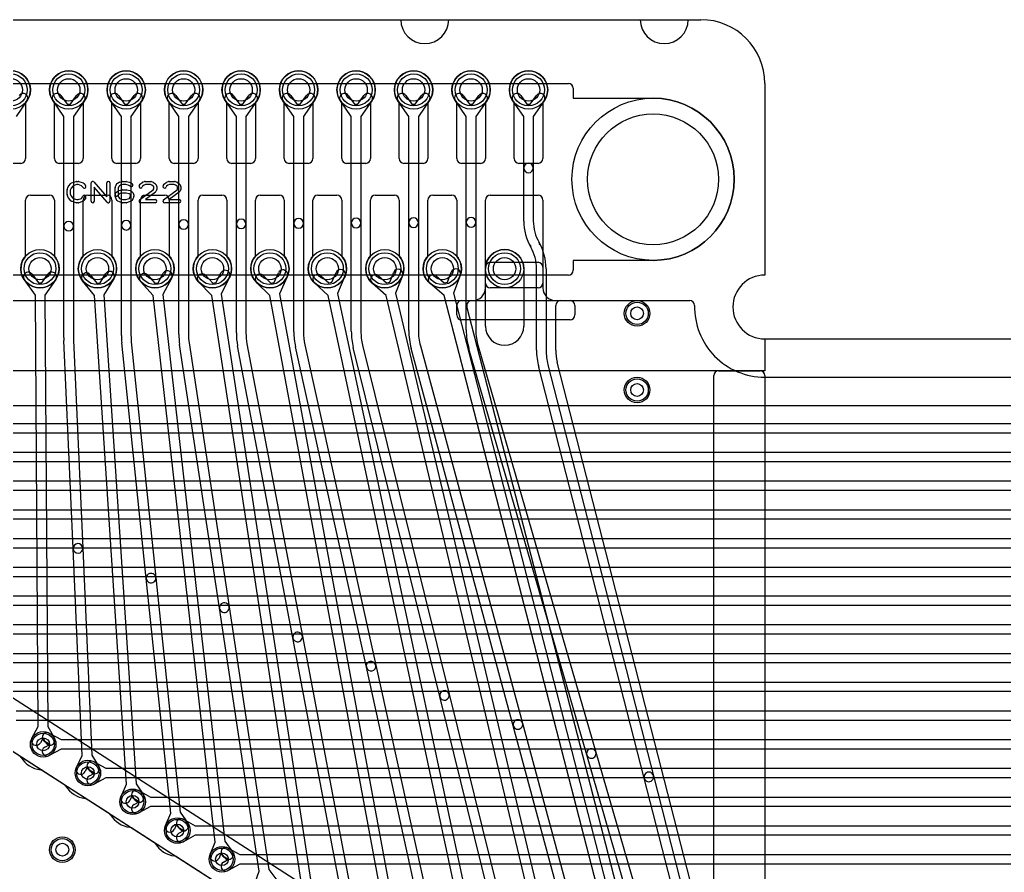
# Model space of a CAD drawing. Extents: x 0 to 47.5, y -0.5 to 20.
# Drawn here: x 8.33 to 23.75, y 6.65 to 20 of the extents above; entities that cross this region are included whole.
import ezdxf

# ---------------------------------------------------------------- set-up
doc = ezdxf.new("R2010")
doc.units = 0
for name, color, linetype in [('Hole', 1, 'CONTINUOUS'), ('L1', 3, 'CONTINUOUS'), ('L2', 3, 'CONTINUOUS'), ('L3', 3, 'CONTINUOUS'), ('L4', 3, 'CONTINUOUS'), ('Outline', 7, 'CONTINUOUS'), ('PartsArea-A', 111, 'CONTINUOUS'), ('PartsArea-B', 111, 'CONTINUOUS'), ('PartsSilk-A', 221, 'CONTINUOUS'), ('Resist-A', 2, 'CONTINUOUS'), ('Resist-B', 2, 'CONTINUOUS'), ('Silk-A', 140, 'CONTINUOUS')]:
    doc.layers.add(name, color=color, linetype=linetype)

msp = doc.modelspace()

# ---------------------------------------------------------------- linework, layer by layer
at = {"layer": 'Hole'}
for centre, radius in [((8.2, 18.9), 0.175), ((9.1, 18.9), 0.175), ((10, 18.9), 0.175), ((10.9, 18.9), 0.175), ((11.8, 18.9), 0.175), ((12.7, 18.9), 0.175), ((13.6, 18.9), 0.175), ((14.5, 18.9), 0.175), ((15.4, 18.9), 0.175), ((16.3, 18.9), 0.175), ((18.25, 17.5), 1.025), ((8.65, 16.1), 0.175), ((9.55, 16.1), 0.175), ((10.45, 16.1), 0.175), ((11.35, 16.1), 0.175), ((12.25, 16.1), 0.175), ((13.15, 16.1), 0.175), ((14.05, 16.1), 0.175), ((14.95, 16.1), 0.175), ((15.925, 16.1), 0.175), ((18, 15.4), 0.1), ((18, 14.2), 0.1), ((8.7, 8.65), 0.1), ((9.4, 8.2), 0.1), ((10.1, 7.75), 0.1), ((10.8, 7.3), 0.1), ((9, 7), 0.1), ((11.5, 6.85), 0.1)]:
    msp.add_circle(centre, radius, dxfattribs=at)
at = {"layer": 'L1'}
for p, q in [((8.425, 18.70157), (8.425, 17.825)), ((8.875, 17.825), (8.875, 18.70157)), ((9.325, 18.70157), (9.325, 17.825)), ((9.775, 17.825), (9.775, 18.70157)), ((10.225, 18.70157), (10.225, 17.825)), ((10.675, 17.825), (10.675, 18.70157)), ((11.125, 18.70157), (11.125, 17.825)), ((11.575, 17.825), (11.575, 18.70157)), ((12.025, 18.70157), (12.025, 17.825)), ((12.475, 17.825), (12.475, 18.70157)), ((12.925, 18.70157), (12.925, 17.825)), ((13.375, 17.825), (13.375, 18.70157)), ((13.825, 18.70157), (13.825, 17.825)), ((14.275, 17.825), (14.275, 18.70157)), ((14.725, 18.70157), (14.725, 17.825)), ((15.175, 17.825), (15.175, 18.70157)), ((15.625, 18.70157), (15.625, 17.825)), ((16.075, 17.825), (16.075, 18.70157)), ((16.525, 18.70157), (16.525, 17.825)), ((8.35, 17.75), (8.05, 17.75)), ((9.25, 17.75), (8.95, 17.75)), ((10.15, 17.75), (9.85, 17.75)), ((11.05, 17.75), (10.75, 17.75)), ((11.95, 17.75), (11.65, 17.75)), ((12.85, 17.75), (12.55, 17.75)), ((13.75, 17.75), (13.45, 17.75)), ((14.65, 17.75), (14.35, 17.75)), ((15.55, 17.75), (15.25, 17.75)), ((16.45, 17.75), (16.15, 17.75)), ((8.425, 16.29843), (8.425, 17.175)), ((8.5, 17.25), (8.8, 17.25)), ((8.875, 17.175), (8.875, 16.29843)), ((9.325, 16.29843), (9.325, 17.175)), ((9.4, 17.25), (9.7, 17.25)), ((9.775, 17.175), (9.775, 16.29843)), ((10.225, 16.29843), (10.225, 17.175)), ((10.3, 17.25), (10.6, 17.25)), ((10.675, 17.175), (10.675, 16.29843)), ((11.125, 16.29843), (11.125, 17.175)), ((11.2, 17.25), (11.5, 17.25)), ((11.575, 17.175), (11.575, 16.29843)), ((12.025, 16.29843), (12.025, 17.175)), ((12.1, 17.25), (12.4, 17.25)), ((12.475, 17.175), (12.475, 16.29843)), ((12.925, 16.29843), (12.925, 17.175)), ((13, 17.25), (13.3, 17.25)), ((13.375, 17.175), (13.375, 16.29843)), ((13.825, 16.29843), (13.825, 17.175)), ((13.9, 17.25), (14.2, 17.25)), ((14.275, 17.175), (14.275, 16.29843)), ((14.725, 16.29843), (14.725, 17.175)), ((14.8, 17.25), (15.1, 17.25)), ((15.175, 17.175), (15.175, 16.29843)), ((15.625, 15.875), (15.625, 17.175)), ((15.7, 17.25), (16.45, 17.25)), ((16.525, 17.175), (16.525, 15.875)), ((15.69997, 16.2), (16.45003, 16.2)), ((15.625, 15.8), (15.625, 16.12503)), ((16.525, 16.12503), (16.525, 15.8)), ((16.45, 15.8), (15.7, 15.8)), ((1.17473, 15.6), (18.82527, 15.6)), ((15.25001, 15.6), (15.425, 15.6)), ((16.725, 15.6), (16.95003, 15.6)), ((15.17504, 15.37497), (15.17504, 15.52503)), ((17.025, 15.52503), (17.025, 15.37497)), ((16.95003, 15.3), (15.25001, 15.3)), ((20, 14.4), (27, 14.4)), ((26.39993, 13.95009), (1.00001, 13.95003)), ((1.2792, 13.675), (26.1208, 13.675)), ((26.1208, 13.525), (1.2792, 13.525)), ((0.81071, 13.30555), (19.73173, 1.14204)), ((1.9792, 13.225), (26.8208, 13.225)), ((26.8208, 13.075), (1.9792, 13.075)), ((2.6792, 12.775), (27.5208, 12.775)), ((27.5208, 12.625), (2.6792, 12.625)), ((3.3792, 12.325), (28.2208, 12.325)), ((28.2208, 12.175), (3.3792, 12.175)), ((4.0792, 11.875), (28.9208, 11.875)), ((28.9208, 11.725), (4.0792, 11.725)), ((4.7792, 11.425), (29.6208, 11.425)), ((29.6208, 11.275), (4.7792, 11.275)), ((5.4792, 10.975), (30.3208, 10.975)), ((30.3208, 10.825), (5.4792, 10.825)), ((6.1792, 10.525), (31.0208, 10.525)), ((31.0208, 10.375), (6.1792, 10.375)), ((6.8792, 10.075), (31.7208, 10.075)), ((31.7208, 9.925), (6.8792, 9.925)), ((7.5792, 9.625), (32.4208, 9.625)), ((32.4208, 9.475), (7.5792, 9.475)), ((8.2792, 9.175), (33.1208, 9.175)), ((33.1208, 9.025), (8.2792, 9.025)), ((8.79617, 8.82536), (8.9792, 8.725)), ((8.804, 8.65), (8.72405, 8.69384)), ((8.72405, 8.60616), (8.804, 8.65)), ((8.9792, 8.725), (33.8208, 8.725)), ((8.9792, 8.575), (8.79617, 8.47464)), ((33.8208, 8.575), (8.9792, 8.575)), ((9.49617, 8.37536), (9.6792, 8.275)), ((9.504, 8.2), (9.42405, 8.24384)), ((9.42405, 8.15616), (9.504, 8.2)), ((9.6792, 8.275), (34.5208, 8.275)), ((9.6792, 8.125), (9.49617, 8.02464)), ((34.5208, 8.125), (9.6792, 8.125)), ((10.19617, 7.92536), (10.3792, 7.825)), ((10.204, 7.75), (10.12405, 7.79384)), ((10.12405, 7.70616), (10.204, 7.75)), ((10.3792, 7.825), (35.2208, 7.825)), ((10.3792, 7.675), (10.19617, 7.57464)), ((35.2208, 7.675), (10.3792, 7.675)), ((10.89617, 7.47536), (11.0792, 7.375)), ((10.904, 7.3), (10.82405, 7.34384)), ((10.82405, 7.25616), (10.904, 7.3)), ((11.0792, 7.375), (35.9208, 7.375)), ((11.0792, 7.225), (10.89617, 7.12464)), ((35.9208, 7.225), (11.0792, 7.225)), ((11.59617, 7.02536), (11.7792, 6.925)), ((11.604, 6.85), (11.52405, 6.89384)), ((11.52405, 6.80616), (11.604, 6.85)), ((11.7792, 6.925), (36.6208, 6.925)), ((11.7792, 6.775), (11.59617, 6.67464)), ((36.6208, 6.775), (11.7792, 6.775))]:
    msp.add_line(p, q, dxfattribs=at)
for centre, radius in [((8.2, 18.9), 0.3), ((9.1, 18.9), 0.3), ((10, 18.9), 0.3), ((10.9, 18.9), 0.3), ((11.8, 18.9), 0.3), ((12.7, 18.9), 0.3), ((13.6, 18.9), 0.3), ((14.5, 18.9), 0.3), ((15.4, 18.9), 0.3), ((16.3, 18.9), 0.3), ((8.65, 16.1), 0.3), ((9.55, 16.1), 0.3), ((10.45, 16.1), 0.3), ((11.35, 16.1), 0.3), ((12.25, 16.1), 0.3), ((13.15, 16.1), 0.3), ((14.05, 16.1), 0.3), ((14.95, 16.1), 0.3), ((15.925, 16.1), 0.3), ((18, 15.4), 0.2), ((18, 14.2), 0.2), ((8.7, 8.65), 0.2), ((9.4, 8.2), 0.2), ((10.1, 7.75), 0.2), ((10.8, 7.3), 0.2), ((9, 7), 0.2), ((11.5, 6.85), 0.2)]:
    msp.add_circle(centre, radius, dxfattribs=at)
for centre, radius, start, end in [((8.2, 18.9), 0.3, -41.409429, -138.590571), ((9.1, 18.9), 0.3, -41.409429, -138.590571), ((10, 18.9), 0.3, -41.409429, -138.590571), ((10.9, 18.9), 0.3, -41.409429, -138.590571), ((11.8, 18.9), 0.3, -41.409429, -138.590571), ((12.7, 18.9), 0.3, -41.409429, -138.590571), ((13.6, 18.9), 0.3, -41.409429, -138.590571), ((14.5, 18.9), 0.3, -41.409429, -138.590571), ((15.4, 18.9), 0.3, -41.409429, -138.590571), ((16.3, 18.9), 0.3, -41.409429, -138.590571), ((8.35, 17.825), 0.075, -90, 0), ((8.95, 17.825), 0.075, 180, -90), ((9.25, 17.825), 0.075, -90, 0), ((9.85, 17.825), 0.075, 180, -90), ((10.15, 17.825), 0.075, -90, 0), ((10.75, 17.825), 0.075, 180, -90), ((11.05, 17.825), 0.075, -90, 0), ((11.65, 17.825), 0.075, 180, -90), ((11.95, 17.825), 0.075, -90, 0), ((12.55, 17.825), 0.075, 180, -90), ((12.85, 17.825), 0.075, -90, 0), ((13.45, 17.825), 0.075, 180, -90), ((13.75, 17.825), 0.075, -90, 0), ((14.35, 17.825), 0.075, 180, -90), ((14.65, 17.825), 0.075, -90, 0), ((15.25, 17.825), 0.075, 180, -90), ((15.55, 17.825), 0.075, -90, 0), ((16.15, 17.825), 0.075, 180, -90), ((16.45, 17.825), 0.075, -90, 0), ((8.5, 17.175), 0.075, 90, 180), ((8.8, 17.175), 0.075, 0, 90), ((9.4, 17.175), 0.075, 90, 180), ((9.7, 17.175), 0.075, 0, 90), ((10.3, 17.175), 0.075, 90, 180), ((10.6, 17.175), 0.075, 0, 90), ((11.2, 17.175), 0.075, 90, 180), ((11.5, 17.175), 0.075, 0, 90), ((12.1, 17.175), 0.075, 90, 180), ((12.4, 17.175), 0.075, 0, 90), ((13, 17.175), 0.075, 90, 180), ((13.3, 17.175), 0.075, 0, 90), ((13.9, 17.175), 0.075, 90, 180), ((14.2, 17.175), 0.075, 0, 90), ((14.8, 17.175), 0.075, 90, 180), ((15.1, 17.175), 0.075, 0, 90), ((15.7, 17.175), 0.075, 90, 180), ((16.45, 17.175), 0.075, 0, 90), ((8.65, 16.1), 0.3, 138.590571, 41.409429), ((9.55, 16.1), 0.3, 138.590571, 41.409429), ((10.45, 16.1), 0.3, 138.590571, 41.409429), ((11.35, 16.1), 0.3, 138.590571, 41.409429), ((12.25, 16.1), 0.3, 138.590571, 41.409429), ((13.15, 16.1), 0.3, 138.590571, 41.409429), ((14.05, 16.1), 0.3, 138.590571, 41.409429), ((14.95, 16.1), 0.3, 138.590571, 41.409429), ((15.69997, 16.12503), 0.07497, 90, 180), ((16.45003, 16.12503), 0.07497, 0, 90), ((15.425, 15.8), 0.2, -90, 0), ((15.7, 15.875), 0.075, 180, -90), ((16.45, 15.875), 0.075, -90, 0), ((16.725, 15.8), 0.2, 180, -90), ((15.25001, 15.52503), 0.07497, 90, 180), ((16.95003, 15.52503), 0.07497, 0, 90), ((18.82527, 15.525), 0.075, 0, 90), ((20, 15.5), 1.1, 178.74147, -90), ((18.8253, 15.525), 0.07497, -0.641943, 0), ((15.25001, 15.37497), 0.07497, 180, -90), ((16.95003, 15.37497), 0.07497, -90, 0), ((8.76011, 8.7596), 0.075, 61.261501, -118.737236), ((8.76011, 8.5404), 0.075, 118.738499, -61.262764), ((9.46011, 8.3096), 0.075, 61.261501, -118.737236), ((9.46011, 8.0904), 0.075, 118.738499, -61.262764), ((10.16011, 7.8596), 0.075, 61.261501, -118.737236), ((10.16011, 7.6404), 0.075, 118.738499, -61.262764), ((10.86011, 7.4096), 0.075, 61.261501, -118.737236), ((10.86011, 7.1904), 0.075, 118.738499, -61.262764), ((11.56011, 6.9596), 0.075, 61.261501, -118.737236), ((11.56011, 6.7404), 0.075, 118.738499, -61.262764)]:
    msp.add_arc(centre, radius, start, end, dxfattribs=at)
at = {"layer": 'L2'}
for p, q in [((12.31599, 15.88468), (12.38625, 16.03726)), ((13.22174, 15.88652), (13.28788, 16.04092)), ((14.12658, 15.88821), (14.18919, 16.04409)), ((15.03072, 15.88976), (15.09026, 16.04683)), ((15.625, 15.2), (15.625, 16.1)), ((16.225, 16.1), (16.225, 15.2)), ((8.57778, 15.6857), (8.40613, 15.92527)), ((8.52807, 16.01263), (8.6259, 15.87608)), ((8.6771, 15.87643), (8.77309, 16.01428)), ((8.89619, 15.92856), (8.72778, 15.6867)), ((9.50236, 15.68216), (9.31687, 15.91119)), ((9.43343, 16.00559), (9.53915, 15.87506)), ((9.59026, 15.87842), (9.67794, 16.0217)), ((9.80588, 15.9434), (9.65204, 15.69202)), ((10.42215, 15.68038), (10.22605, 15.90038)), ((10.33803, 16.00018), (10.4498, 15.87479)), ((10.4498, 15.87479), (10.50068, 15.88057)), ((10.50068, 15.88057), (10.58149, 16.02782)), ((10.71299, 15.95566), (10.57119, 15.69729)), ((11.33833, 15.67961), (11.1339, 15.89191)), ((11.24196, 15.99595), (11.35847, 15.87495)), ((11.35847, 15.87495), (11.40908, 15.88268)), ((11.40908, 15.88268), (11.48417, 16.03294)), ((11.61835, 15.96588), (11.48661, 15.70226)), ((12.25174, 15.67945), (12.04065, 15.88512)), ((12.14533, 15.99256), (12.26565, 15.87533)), ((12.26565, 15.87533), (12.31599, 15.88468)), ((12.52249, 15.97452), (12.39922, 15.70681)), ((13.04825, 15.98979), (13.17166, 15.87584)), ((13.17166, 15.87584), (13.22174, 15.88652)), ((13.42576, 15.98186), (13.30971, 15.71096)), ((13.95078, 15.98751), (14.07677, 15.87638)), ((14.07677, 15.87638), (14.12658, 15.88821)), ((14.32839, 15.98819), (14.21853, 15.71469)), ((14.85301, 15.98558), (14.98115, 15.87695)), ((14.98115, 15.87695), (15.03072, 15.88976)), ((15.23052, 15.99367), (15.12606, 15.71809)), ((8.6259, 15.87608), (8.6771, 15.87643)), ((9.53915, 15.87506), (9.59026, 15.87842)), ((13.16301, 15.67966), (12.94649, 15.87959)), ((14.0726, 15.68005), (13.85156, 15.87501)), ((14.98083, 15.68058), (14.75601, 15.87116)), ((8.62313, 8.92868), (8.57778, 15.6857)), ((8.72778, 15.6867), (8.77313, 8.9297)), ((10.00681, 8.02367), (9.50236, 15.68216)), ((9.65204, 15.69202), (10.15649, 8.03352)), ((11.39399, 7.11895), (10.42215, 15.68038)), ((10.57119, 15.69729), (11.54303, 7.13589)), ((12.78371, 6.21468), (11.33833, 15.67961)), ((11.48661, 15.70226), (12.93199, 6.23733)), ((14.17533, 5.31084), (12.25174, 15.67945)), ((12.39922, 15.70681), (14.32281, 5.33821)), ((15.56838, 4.40741), (13.16301, 15.67966)), ((13.30971, 15.71096), (15.71508, 4.43871)), ((16.96255, 3.50433), (14.0726, 15.68005)), ((14.21853, 15.71469), (17.10849, 3.53898)), ((18.35758, 2.60159), (14.98083, 15.68058)), ((15.12606, 15.71809), (18.50282, 2.63909)), ((15.40833, 15.6), (18.82527, 15.6)), ((18.63369, 2.73241), (15.33571, 15.50625)), ((20, 14.4), (27, 14.4)), ((8.524, 8.74499), (8.62313, 8.92868)), ((8.77313, 8.9297), (8.87472, 8.74734)), ((7.98916, 8.69083), (9.03227, 8.02026)), ((8.6993, 8.754), (8.656, 8.67375)), ((8.74368, 8.67434), (8.6993, 8.754)), ((9.91869, 7.83442), (10.00681, 8.02367)), ((10.15649, 8.03352), (10.26867, 7.85747)), ((9.38916, 7.79083), (10.43227, 7.12026)), ((10.09317, 7.85378), (10.05467, 7.7711)), ((10.14217, 7.77687), (10.09317, 7.85378)), ((11.31491, 6.92577), (11.39399, 7.11895)), ((11.54303, 7.13589), (11.6634, 6.96532)), ((11.48827, 6.95333), (11.45373, 6.86895)), ((11.54084, 6.87884), (11.48827, 6.95333)), ((10.78916, 6.89083), (11.83227, 6.22026))]:
    msp.add_line(p, q, dxfattribs=at)
for centre, radius in [((8.65, 16.1), 0.3), ((9.55, 16.1), 0.3), ((10.45, 16.1), 0.3), ((11.35, 16.1), 0.3), ((12.25, 16.1), 0.3), ((13.15, 16.1), 0.3), ((14.05, 16.1), 0.3), ((14.95, 16.1), 0.3), ((15.925, 16.1), 0.3), ((18, 15.4), 0.2), ((18, 14.2), 0.2), ((8.7, 8.65), 0.2), ((10.1, 7.75), 0.2), ((9, 7), 0.2), ((11.5, 6.85), 0.2)]:
    msp.add_circle(centre, radius, dxfattribs=at)
for centre, radius, start, end in [((15.925, 16.1), 0.3, 0, 180), ((8.4671, 15.96895), 0.075, 35.61849, -144.378891), ((8.83464, 15.97142), 0.075, -34.851209, 145.149445), ((9.74191, 15.98255), 0.075, -31.466867, 148.533429), ((10.64724, 15.99174), 0.075, -28.755569, 151.241533), ((11.55126, 15.99941), 0.075, -26.554802, 153.447015), ((12.45437, 16.00589), 0.075, -24.726584, 155.275738), ((13.35682, 16.01139), 0.075, -23.187556, 156.809912), ((14.25879, 16.01614), 0.075, -21.87943, 158.116091), ((15.16039, 16.02025), 0.075, -20.75723, 159.241432), ((9.37515, 15.95839), 0.075, 39.003436, -140.996357), ((10.28204, 15.95028), 0.075, 41.708402, -138.287141), ((11.18793, 15.94393), 0.075, 43.914185, -136.08246), ((12.09299, 15.93884), 0.075, 45.745462, -134.254653), ((12.99737, 15.93469), 0.075, 47.280246, -132.718846), ((13.90117, 15.93126), 0.075, 48.589139, -131.41351), ((14.80451, 15.92837), 0.075, 49.710259, -130.288748), ((15.40833, 15.525), 0.075, 90, -165.522786), ((18.82527, 15.525), 0.075, 0, 90), ((20, 15.5), 1.1, 178.741991, -90), ((18.8253, 15.525), 0.07497, -0.649584, 0), ((15.925, 15.2), 0.3, 180, 0), ((8.59, 8.70937), 0.075, 151.644398, -28.353698), ((8.8092, 8.71084), 0.075, -150.878616, 29.121983), ((8.99173, 7.95719), 0.07498, 30.734423, 57.267988), ((9.40001, 8.2), 0.40005, -149.25829, -96.282779), ((9.34862, 7.72777), 0.07497, 57.263855, 84.173813), ((9.98668, 7.80276), 0.075, 155.030643, -24.9677), ((10.20542, 7.81717), 0.075, -147.496581, 32.505696), ((10.39173, 7.05719), 0.07498, 30.734423, 57.267988), ((10.80001, 7.3), 0.40005, -149.25829, -96.282779), ((11.60212, 6.92208), 0.075, -144.792687, 35.211312), ((10.74862, 6.82777), 0.07497, 57.263855, 84.173813), ((11.38432, 6.89736), 0.075, 157.74037, -22.261607)]:
    msp.add_arc(centre, radius, start, end, dxfattribs=at)
at = {"layer": 'L3'}
for p, q in [((8.97749, 18.81345), (9.0744, 18.67625)), ((9.1256, 18.67625), (9.22251, 18.81345)), ((9.87749, 18.81345), (9.9744, 18.67625)), ((10.0256, 18.67625), (10.12251, 18.81345)), ((10.77749, 18.81345), (10.8744, 18.67625)), ((10.9256, 18.67625), (11.02251, 18.81345)), ((11.67749, 18.81345), (11.7744, 18.67625)), ((11.8256, 18.67625), (11.92251, 18.81345)), ((12.57749, 18.81345), (12.6744, 18.67625)), ((12.7256, 18.67625), (12.82251, 18.81345)), ((13.47749, 18.81345), (13.5744, 18.67625)), ((13.6256, 18.67625), (13.72251, 18.81345)), ((14.37749, 18.81345), (14.4744, 18.67625)), ((14.5256, 18.67625), (14.62251, 18.81345)), ((15.27749, 18.81345), (15.3744, 18.67625)), ((15.4256, 18.67625), (15.52251, 18.81345)), ((16.17749, 18.81345), (16.2744, 18.67625)), ((16.3256, 18.67625), (16.42251, 18.81345)), ((8.44503, 18.72691), (8.275, 18.48619)), ((9.025, 18.48619), (8.85497, 18.72691)), ((9.0744, 18.67625), (9.1256, 18.67625)), ((9.34503, 18.72691), (9.175, 18.48619)), ((9.925, 18.48619), (9.75497, 18.72691)), ((9.9744, 18.67625), (10.0256, 18.67625)), ((10.24503, 18.72691), (10.075, 18.48619)), ((10.825, 18.48619), (10.65497, 18.72691)), ((10.8744, 18.67625), (10.9256, 18.67625)), ((11.14503, 18.72691), (10.975, 18.48619)), ((11.725, 18.48619), (11.55497, 18.72691)), ((11.7744, 18.67625), (11.8256, 18.67625)), ((12.04503, 18.72691), (11.875, 18.48619)), ((12.625, 18.48619), (12.45497, 18.72691)), ((12.6744, 18.67625), (12.7256, 18.67625)), ((12.94503, 18.72691), (12.775, 18.48619)), ((13.525, 18.48619), (13.35497, 18.72691)), ((13.5744, 18.67625), (13.6256, 18.67625)), ((13.84503, 18.72691), (13.675, 18.48619)), ((14.425, 18.48619), (14.25497, 18.72691)), ((14.4744, 18.67625), (14.5256, 18.67625)), ((14.74503, 18.72691), (14.575, 18.48619)), ((15.325, 18.48619), (15.15497, 18.72691)), ((15.3744, 18.67625), (15.4256, 18.67625)), ((15.64503, 18.72691), (15.475, 18.48619)), ((16.225, 18.48619), (16.05497, 18.72691)), ((16.2744, 18.67625), (16.3256, 18.67625)), ((16.54503, 18.72691), (16.375, 18.48619)), ((9.025, 16.76603), (9.025, 18.48619)), ((9.175, 18.48619), (9.175, 16.76603)), ((9.925, 16.78091), (9.925, 18.48619)), ((10.075, 18.48619), (10.075, 16.78091)), ((10.825, 16.79258), (10.825, 18.48619)), ((10.975, 18.48619), (10.975, 16.79258)), ((11.725, 16.80195), (11.725, 18.48619)), ((11.875, 18.48619), (11.875, 16.80195)), ((12.625, 16.80963), (12.625, 18.48619)), ((12.775, 18.48619), (12.775, 16.80963)), ((13.525, 16.81603), (13.525, 18.48619)), ((13.675, 18.48619), (13.675, 16.81603)), ((14.425, 16.82143), (14.425, 18.48619)), ((14.575, 18.48619), (14.575, 16.82143)), ((15.325, 16.82606), (15.325, 18.48619)), ((15.475, 18.48619), (15.475, 16.82606)), ((16.225, 17.6782), (16.225, 18.48619)), ((16.375, 18.48619), (16.375, 17.6782)), ((16.225, 16.84639), (16.225, 17.6782)), ((16.375, 17.6782), (16.375, 16.84639)), ((12.625, 15.10926), (12.625, 16.80963)), ((12.775, 16.80963), (12.775, 15.10926)), ((13.525, 15.12205), (13.525, 16.81603)), ((13.675, 16.81603), (13.675, 15.12205)), ((14.425, 15.13286), (14.425, 16.82143)), ((14.575, 16.82143), (14.575, 15.13286)), ((15.325, 15.14211), (15.325, 16.82606)), ((15.475, 16.82606), (15.475, 15.14211)), ((9.025, 15.02205), (9.025, 16.76603)), ((9.175, 16.76603), (9.175, 15.02205)), ((9.925, 15.05181), (9.925, 16.78091)), ((10.075, 16.78091), (10.075, 15.05181)), ((10.825, 15.07515), (10.825, 16.79258)), ((10.975, 16.79258), (10.975, 15.07515)), ((11.725, 15.0939), (11.725, 16.80195)), ((11.875, 16.80195), (11.875, 15.0939)), ((16.475, 16.47321), (16.46495, 16.51069)), ((16.325, 16.47319), (16.33505, 16.43571)), ((16.425, 14.82626), (16.425, 16.10001)), ((16.575, 16.10001), (16.575, 14.82626)), ((16.80004, 15.6), (18.82527, 15.6)), ((16.72504, 14.82626), (16.72504, 15.525)), ((9.16982, 11.71554), (9.02604, 14.97466)), ((9.1759, 14.98128), (9.31968, 11.72216)), ((10.07995, 14.95622), (10.46384, 11.26128)), ((10.31464, 11.24578), (9.93076, 14.94072)), ((11.46202, 10.78017), (10.83707, 14.91448)), ((10.98539, 14.9369), (11.61034, 10.80259)), ((12.61085, 10.31763), (11.74379, 14.89378)), ((11.89117, 14.9217), (12.75823, 10.34555)), ((13.76049, 9.85739), (12.65036, 14.87713)), ((12.79682, 14.90952), (13.90695, 9.88979)), ((14.91061, 9.3989), (13.55656, 14.86349)), ((13.70215, 14.89957), (15.05621, 9.43498)), ((16.061, 8.94178), (14.46229, 14.85217)), ((14.60709, 14.89133), (16.2058, 8.98094)), ((17.21155, 8.48572), (15.36756, 14.84263)), ((15.51162, 14.88441), (17.35561, 8.5275)), ((18.11073, 8.12113), (16.45873, 14.55907)), ((16.60403, 14.59635), (18.25603, 8.15841)), ((20.03426, 1.83219), (16.74936, 14.63364)), ((20, 14.4), (27, 14.4)), ((9.31968, 11.72216), (9.46262, 8.48223)), ((9.31276, 8.47563), (9.16982, 11.71554)), ((10.46384, 11.26128), (10.84575, 7.58544)), ((10.69655, 7.56997), (10.31464, 11.24578)), ((11.61034, 10.80259), (12.23243, 6.68726)), ((12.08411, 6.66484), (11.46202, 10.78017)), ((12.75823, 10.34555), (13.62171, 5.78829)), ((13.47433, 5.76037), (12.61085, 10.31763)), ((13.90695, 9.88979), (15.01294, 4.88883)), ((14.86648, 4.85643), (13.76049, 9.85739)), ((15.05621, 9.43498), (16.40565, 3.98905)), ((16.26005, 3.95297), (14.91061, 9.3989)), ((16.2058, 8.98094), (17.7995, 3.0891)), ((17.6547, 3.04994), (16.061, 8.94178)), ((9.46262, 8.48223), (9.57096, 8.30379)), ((19.05019, 2.14725), (17.21155, 8.48572)), ((17.35561, 8.5275), (19.19424, 2.18906)), ((9.22056, 8.28834), (9.31276, 8.47563)), ((8.68916, 8.24083), (9.73227, 7.57026)), ((9.39542, 8.3039), (9.35514, 8.22208)), ((9.44274, 8.22595), (9.39542, 8.3039)), ((19.75796, 1.70179), (18.11073, 8.12113)), ((18.25603, 8.15841), (19.90325, 1.73908)), ((10.61563, 7.37752), (10.69655, 7.56997)), ((10.84575, 7.58544), (10.96449, 7.41376)), ((10.78926, 7.40344), (10.75391, 7.31938)), ((10.84113, 7.32844), (10.78926, 7.40344)), ((10.08916, 7.34083), (11.13227, 6.67026)), ((12.01224, 6.46887), (12.08411, 6.66484)), ((12.23243, 6.68726), (12.35902, 6.52129))]:
    msp.add_line(p, q, dxfattribs=at)
for centre, radius in [((8.2, 18.9), 0.3), ((9.1, 18.9), 0.3), ((10, 18.9), 0.3), ((10.9, 18.9), 0.3), ((11.8, 18.9), 0.3), ((12.7, 18.9), 0.3), ((13.6, 18.9), 0.3), ((14.5, 18.9), 0.3), ((15.4, 18.9), 0.3), ((16.3, 18.9), 0.3), ((18, 15.4), 0.2), ((18, 14.2), 0.2), ((9.4, 8.2), 0.2), ((10.8, 7.3), 0.2), ((9, 7), 0.2)]:
    msp.add_circle(centre, radius, dxfattribs=at)
for centre, radius, start, end in [((8.38377, 18.77018), 0.075, -35.234848, 144.764686), ((8.91623, 18.77018), 0.075, 35.234848, -144.764686), ((9.28377, 18.77018), 0.075, -35.234848, 144.764686), ((9.81623, 18.77018), 0.075, 35.234848, -144.764686), ((10.18377, 18.77018), 0.075, -35.234848, 144.764686), ((10.71623, 18.77018), 0.075, 35.234848, -144.764686), ((11.08377, 18.77018), 0.075, -35.234848, 144.764686), ((11.61623, 18.77018), 0.075, 35.234848, -144.764686), ((11.98377, 18.77018), 0.075, -35.234848, 144.764686), ((12.51623, 18.77018), 0.075, 35.234848, -144.764686), ((12.88377, 18.77018), 0.075, -35.234848, 144.764686), ((13.41623, 18.77018), 0.075, 35.234848, -144.764686), ((13.78377, 18.77018), 0.075, -35.234848, 144.764686), ((14.31623, 18.77018), 0.075, 35.234848, -144.764686), ((14.68377, 18.77018), 0.075, -35.234848, 144.764686), ((15.21623, 18.77018), 0.075, 35.234848, -144.764686), ((15.58377, 18.77018), 0.075, -35.234848, 144.764686), ((16.11623, 18.77018), 0.075, 35.234848, -144.764686), ((16.48377, 18.77018), 0.075, -35.234848, 144.764686), ((16.3, 17.6782), 0.075, 0, 180), ((16.3, 17.6782), 0.075, 180, 0), ((9.1, 16.76603), 0.075, 0, 180), ((10, 16.78091), 0.075, 0, 180), ((10.9, 16.79258), 0.075, 0, 180), ((11.8, 16.80195), 0.075, 0, 180), ((12.7, 16.80963), 0.075, 0, 180), ((12.7, 16.80963), 0.075, 180, 0), ((13.6, 16.81603), 0.075, 0, 180), ((13.6, 16.81603), 0.075, 180, 0), ((14.5, 16.82143), 0.075, 0, 180), ((14.5, 16.82143), 0.075, 180, 0), ((15.4, 16.82606), 0.075, 0, 180), ((15.4, 16.82606), 0.075, 180, 0), ((17.04634, 16.84639), 0.82134, 180, -149.999002), ((17.04634, 16.84639), 0.67134, 180, -149.998941), ((9.1, 16.76603), 0.075, 180, 0), ((10, 16.78091), 0.075, 180, 0), ((10.9, 16.79258), 0.075, 180, 0), ((11.8, 16.80195), 0.075, 180, 0), ((16.4, 16.47321), 0.075, 0, 30.000728), ((15.75366, 16.10001), 0.82134, 0, 30.001026), ((16.4, 16.47319), 0.075, 180, -149.999272), ((15.75366, 16.10001), 0.67134, 0, 30.001059), ((16.80004, 15.525), 0.075, 90, 180), ((18.82527, 15.525), 0.075, 0, 90), ((20, 15.5), 1.1, 178.74147, -90), ((18.8253, 15.525), 0.07497, -0.641943, 0), ((14.6, 15.12205), 1.075, 180, -166.082683), ((14.6, 15.12205), 0.925, 180, -166.082888), ((15.5, 15.13286), 1.075, 180, -164.86427), ((15.5, 15.13286), 0.925, 180, -164.863856), ((16.4, 15.14211), 1.075, 180, -163.824135), ((16.4, 15.14211), 0.925, 180, -163.823689), ((10.1, 15.02205), 1.075, 180, -177.473382), ((10.1, 15.02205), 0.925, 180, -177.473828), ((11, 15.05181), 1.075, 180, -174.068466), ((11, 15.05181), 0.925, 180, -174.068449), ((11.9, 15.07515), 1.075, 180, -171.404377), ((11.9, 15.07515), 0.925, 180, -171.404395), ((12.8, 15.0939), 1.075, 180, -169.27135), ((12.8, 15.0939), 0.925, 180, -169.271102), ((13.7, 15.10926), 1.075, 180, -167.529638), ((13.7, 15.10926), 0.925, 180, -167.529643), ((17.5, 14.82626), 1.075, 180, -165.608399), ((17.5, 14.82626), 0.925, 180, -165.608159), ((17.5, 14.82626), 0.77496, 180, -165.607991), ((9.24475, 11.71885), 0.075, 2.529372, -177.473776), ((9.24475, 11.71885), 0.075, -177.470628, 2.526034), ((10.38924, 11.25353), 0.075, 5.931034, -174.068421), ((10.38924, 11.25353), 0.075, -174.068966, 5.931529), ((11.53618, 10.79138), 0.075, 8.595736, -171.404003), ((11.53618, 10.79138), 0.075, -171.404264, 8.595859), ((12.68454, 10.33159), 0.075, 10.727121, -169.271131), ((12.68454, 10.33159), 0.075, -169.272879, 10.728859), ((13.83372, 9.87359), 0.075, 12.47412, -167.529483), ((13.83372, 9.87359), 0.075, -167.52588, 12.470433), ((14.98341, 9.41694), 0.075, 13.917665, -166.083093), ((14.98341, 9.41694), 0.075, -166.082335, 13.9169), ((16.1334, 8.96136), 0.075, 15.133176, -164.864142), ((16.1334, 8.96136), 0.075, -164.866824, 15.135817), ((17.28358, 8.50661), 0.075, 16.173113, -163.823816), ((17.28358, 8.50661), 0.075, -163.826887, 16.1762), ((8.29173, 8.40719), 0.07498, 30.734423, 57.267988), ((8.70001, 8.65), 0.40005, -149.25829, -96.282779), ((8.64862, 8.17777), 0.07497, 57.263855, 84.173813), ((9.28785, 8.25521), 0.075, 153.78683, -26.210996), ((9.50685, 8.26487), 0.075, -148.738834, 31.262888), ((18.18338, 8.13977), 0.075, 14.390122, -165.608204), ((18.18338, 8.13977), 0.075, -165.609878, 14.3918), ((9.69173, 7.50719), 0.07498, 30.734423, 57.267988), ((10.10001, 7.75), 0.40005, -149.25829, -96.282779), ((10.90281, 7.3711), 0.075, -145.330939, 34.668768), ((10.04862, 7.27777), 0.07497, 57.263855, 84.173813), ((10.68477, 7.34845), 0.075, 157.19562, -22.804883), ((11.09173, 6.60719), 0.07498, 30.734423, 57.267988)]:
    msp.add_arc(centre, radius, start, end, dxfattribs=at)
at = {"layer": 'L4'}
for p, q in [((8.425, 18.70157), (8.425, 17.825)), ((8.875, 17.825), (8.875, 18.70157)), ((9.325, 18.70157), (9.325, 17.825)), ((9.775, 17.825), (9.775, 18.70157)), ((10.225, 18.70157), (10.225, 17.825)), ((10.675, 17.825), (10.675, 18.70157)), ((11.125, 18.70157), (11.125, 17.825)), ((11.575, 17.825), (11.575, 18.70157)), ((12.025, 18.70157), (12.025, 17.825)), ((12.475, 17.825), (12.475, 18.70157)), ((12.925, 18.70157), (12.925, 17.825)), ((13.375, 17.825), (13.375, 18.70157)), ((13.825, 18.70157), (13.825, 17.825)), ((14.275, 17.825), (14.275, 18.70157)), ((14.725, 18.70157), (14.725, 17.825)), ((15.175, 17.825), (15.175, 18.70157)), ((15.625, 18.70157), (15.625, 17.825)), ((16.075, 17.825), (16.075, 18.70157)), ((16.525, 18.70157), (16.525, 17.825)), ((8.35, 17.75), (8.05, 17.75)), ((9.25, 17.75), (8.95, 17.75)), ((10.15, 17.75), (9.85, 17.75)), ((11.05, 17.75), (10.75, 17.75)), ((11.95, 17.75), (11.65, 17.75)), ((12.85, 17.75), (12.55, 17.75)), ((13.75, 17.75), (13.45, 17.75)), ((14.65, 17.75), (14.35, 17.75)), ((15.55, 17.75), (15.25, 17.75)), ((16.45, 17.75), (16.15, 17.75)), ((8.425, 16.29843), (8.425, 17.175)), ((8.5, 17.25), (8.8, 17.25)), ((8.875, 17.175), (8.875, 16.29843)), ((9.325, 16.29843), (9.325, 17.175)), ((9.4, 17.25), (9.7, 17.25)), ((9.775, 17.175), (9.775, 16.29843)), ((10.225, 16.29843), (10.225, 17.175)), ((10.3, 17.25), (10.6, 17.25)), ((10.675, 17.175), (10.675, 16.29843)), ((11.125, 16.29843), (11.125, 17.175)), ((11.2, 17.25), (11.5, 17.25)), ((11.575, 17.175), (11.575, 16.29843)), ((12.025, 16.29843), (12.025, 17.175)), ((12.1, 17.25), (12.4, 17.25)), ((12.475, 17.175), (12.475, 16.29843)), ((12.925, 16.29843), (12.925, 17.175)), ((13, 17.25), (13.3, 17.25)), ((13.375, 17.175), (13.375, 16.29843)), ((13.825, 16.29843), (13.825, 17.175)), ((13.9, 17.25), (14.2, 17.25)), ((14.275, 17.175), (14.275, 16.29843)), ((14.725, 16.29843), (14.725, 17.175)), ((14.8, 17.25), (15.1, 17.25)), ((15.175, 17.175), (15.175, 16.29843)), ((15.625, 15.875), (15.625, 17.175)), ((15.7, 17.25), (16.45, 17.25)), ((16.525, 17.175), (16.525, 15.875)), ((15.69997, 16.2), (16.45003, 16.2)), ((15.625, 15.8), (15.625, 16.12503)), ((16.525, 16.12503), (16.525, 15.8)), ((16.45, 15.8), (15.7, 15.8)), ((1.17473, 15.6), (18.82527, 15.6)), ((15.25001, 15.6), (15.425, 15.6)), ((16.725, 15.6), (16.95003, 15.6)), ((15.17504, 15.37497), (15.17504, 15.52503)), ((17.025, 15.52503), (17.025, 15.37497)), ((16.95003, 15.3), (15.25001, 15.3)), ((20, 14.4), (27, 14.4)), ((20.08617, 1.74644), (1.19207, 13.89267)), ((0.81071, 13.30555), (19.00566, 1.6088))]:
    msp.add_line(p, q, dxfattribs=at)
for centre, radius in [((8.2, 18.9), 0.3), ((9.1, 18.9), 0.3), ((10, 18.9), 0.3), ((10.9, 18.9), 0.3), ((11.8, 18.9), 0.3), ((12.7, 18.9), 0.3), ((13.6, 18.9), 0.3), ((14.5, 18.9), 0.3), ((15.4, 18.9), 0.3), ((16.3, 18.9), 0.3), ((8.65, 16.1), 0.3), ((9.55, 16.1), 0.3), ((10.45, 16.1), 0.3), ((11.35, 16.1), 0.3), ((12.25, 16.1), 0.3), ((13.15, 16.1), 0.3), ((14.05, 16.1), 0.3), ((14.95, 16.1), 0.3), ((15.925, 16.1), 0.3), ((18, 15.4), 0.2), ((18, 14.2), 0.2), ((8.7, 8.65), 0.2), ((9.4, 8.2), 0.2), ((10.1, 7.75), 0.2), ((10.8, 7.3), 0.2), ((9, 7), 0.2), ((11.5, 6.85), 0.2)]:
    msp.add_circle(centre, radius, dxfattribs=at)
for centre, radius, start, end in [((8.2, 18.9), 0.3, -41.409429, -138.590571), ((9.1, 18.9), 0.3, -41.409429, -138.590571), ((10, 18.9), 0.3, -41.409429, -138.590571), ((10.9, 18.9), 0.3, -41.409429, -138.590571), ((11.8, 18.9), 0.3, -41.409429, -138.590571), ((12.7, 18.9), 0.3, -41.409429, -138.590571), ((13.6, 18.9), 0.3, -41.409429, -138.590571), ((14.5, 18.9), 0.3, -41.409429, -138.590571), ((15.4, 18.9), 0.3, -41.409429, -138.590571), ((16.3, 18.9), 0.3, -41.409429, -138.590571), ((8.35, 17.825), 0.075, -90, 0), ((8.95, 17.825), 0.075, 180, -90), ((9.25, 17.825), 0.075, -90, 0), ((9.85, 17.825), 0.075, 180, -90), ((10.15, 17.825), 0.075, -90, 0), ((10.75, 17.825), 0.075, 180, -90), ((11.05, 17.825), 0.075, -90, 0), ((11.65, 17.825), 0.075, 180, -90), ((11.95, 17.825), 0.075, -90, 0), ((12.55, 17.825), 0.075, 180, -90), ((12.85, 17.825), 0.075, -90, 0), ((13.45, 17.825), 0.075, 180, -90), ((13.75, 17.825), 0.075, -90, 0), ((14.35, 17.825), 0.075, 180, -90), ((14.65, 17.825), 0.075, -90, 0), ((15.25, 17.825), 0.075, 180, -90), ((15.55, 17.825), 0.075, -90, 0), ((16.15, 17.825), 0.075, 180, -90), ((16.45, 17.825), 0.075, -90, 0), ((8.5, 17.175), 0.075, 90, 180), ((8.8, 17.175), 0.075, 0, 90), ((9.4, 17.175), 0.075, 90, 180), ((9.7, 17.175), 0.075, 0, 90), ((10.3, 17.175), 0.075, 90, 180), ((10.6, 17.175), 0.075, 0, 90), ((11.2, 17.175), 0.075, 90, 180), ((11.5, 17.175), 0.075, 0, 90), ((12.1, 17.175), 0.075, 90, 180), ((12.4, 17.175), 0.075, 0, 90), ((13, 17.175), 0.075, 90, 180), ((13.3, 17.175), 0.075, 0, 90), ((13.9, 17.175), 0.075, 90, 180), ((14.2, 17.175), 0.075, 0, 90), ((14.8, 17.175), 0.075, 90, 180), ((15.1, 17.175), 0.075, 0, 90), ((15.7, 17.175), 0.075, 90, 180), ((16.45, 17.175), 0.075, 0, 90), ((8.65, 16.1), 0.3, 138.590571, 41.409429), ((9.55, 16.1), 0.3, 138.590571, 41.409429), ((10.45, 16.1), 0.3, 138.590571, 41.409429), ((11.35, 16.1), 0.3, 138.590571, 41.409429), ((12.25, 16.1), 0.3, 138.590571, 41.409429), ((13.15, 16.1), 0.3, 138.590571, 41.409429), ((14.05, 16.1), 0.3, 138.590571, 41.409429), ((14.95, 16.1), 0.3, 138.590571, 41.409429), ((15.69997, 16.12503), 0.07497, 90, 180), ((16.45003, 16.12503), 0.07497, 0, 90), ((15.425, 15.8), 0.2, -90, 0), ((15.7, 15.875), 0.075, 180, -90), ((16.45, 15.875), 0.075, -90, 0), ((16.725, 15.8), 0.2, 180, -90), ((15.25001, 15.52503), 0.07497, 90, 180), ((16.95003, 15.52503), 0.07497, 0, 90), ((18.82527, 15.525), 0.075, 0, 90), ((20, 15.5), 1.1, 178.74147, -90), ((18.8253, 15.525), 0.07497, -0.641943, 0), ((15.25001, 15.37497), 0.07497, 180, -90), ((16.95003, 15.37497), 0.07497, -90, 0)]:
    msp.add_arc(centre, radius, start, end, dxfattribs=at)
at = {"layer": 'Outline'}
for p, q in [((5.7, 20), (14.3, 20)), ((15.05, 20), (18.05, 20)), ((18.8, 20), (19, 20)), ((20, 19), (20, 16)), ((20, 15), (27, 15))]:
    msp.add_line(p, q, dxfattribs=at)
for centre, radius, start, end in [((14.675, 20), 0.375, 180, 0), ((18.425, 20), 0.375, 180, 0), ((19, 19), 1, 0, 90), ((20, 15.5), 0.5, 90, -90)]:
    msp.add_arc(centre, radius, start, end, dxfattribs=at)
at = {"layer": 'PartsArea-A'}
for p, q in [((1, 20), (19, 20)), ((20, 19), (20, 16)), ((20, 15), (20, 14.5)), ((20, 14.5), (0, 14.5))]:
    msp.add_line(p, q, dxfattribs=at)
for centre, radius, start, end in [((19, 19), 1, 0, 90), ((20, 15.5), 0.5, 90, -90)]:
    msp.add_arc(centre, radius, start, end, dxfattribs=at)
at = {"layer": 'PartsArea-B'}
for p, q in [((1, 20), (19, 20)), ((20, 19), (20, 16)), ((20, 15), (20, 14.5)), ((20, 14.5), (0, 14.5))]:
    msp.add_line(p, q, dxfattribs=at)
for centre, radius, start, end in [((19, 19), 1, 0, 90), ((20, 15.5), 0.5, 90, -90)]:
    msp.add_arc(centre, radius, start, end, dxfattribs=at)
at = {"layer": 'PartsSilk-A'}
for p, q in [((9.09508, 17.39239), (9.13397, 17.43683)), ((9.14516, 17.44418), (9.2146, 17.4664)), ((9.22222, 17.46759), (9.25, 17.46759)), ((9.2579, 17.46631), (9.32457, 17.44409)), ((9.33588, 17.43637), (9.36365, 17.40304)), ((9.45, 17.15741), (9.45, 17.44259)), ((9.49398, 17.45886), (9.69444, 17.22499)), ((9.69444, 17.22499), (9.69444, 17.44259)), ((9.74444, 17.44259), (9.74444, 17.15741)), ((9.84389, 17.41315), (9.85778, 17.43167)), ((9.86504, 17.43818), (9.89004, 17.45299)), ((9.89591, 17.45552), (9.9348, 17.46663)), ((9.94167, 17.46759), (10, 17.46759)), ((10.00687, 17.46663), (10.04576, 17.45552)), ((10.04817, 17.45469), (10.07595, 17.44358)), ((10.08229, 17.43989), (10.09618, 17.42878)), ((10.2038, 17.40029), (10.21769, 17.42251)), ((10.22327, 17.42878), (10.25105, 17.451)), ((10.25813, 17.45497), (10.28868, 17.46608)), ((10.29722, 17.46759), (10.38333, 17.46759)), ((10.39261, 17.4658), (10.42039, 17.45469)), ((10.42581, 17.4517), (10.45637, 17.42948)), ((10.46287, 17.42251), (10.47676, 17.40029)), ((10.5788, 17.40029), (10.59269, 17.42251)), ((10.59827, 17.42878), (10.62605, 17.451)), ((10.63313, 17.45497), (10.66368, 17.46608)), ((10.67222, 17.46759), (10.75833, 17.46759)), ((10.76761, 17.4658), (10.79539, 17.45469)), ((10.80081, 17.4517), (10.83137, 17.42948)), ((10.83787, 17.42251), (10.85176, 17.40029)), ((9.075, 17.26852), (9.075, 17.33148)), ((9.07614, 17.33894), (9.09003, 17.38339)), ((9.13618, 17.36344), (9.125, 17.32766)), ((9.125, 17.32766), (9.125, 17.27234)), ((9.125, 17.27234), (9.13618, 17.23656)), ((9.16702, 17.39868), (9.13618, 17.36344)), ((9.22612, 17.41759), (9.16702, 17.39868)), ((9.24594, 17.41759), (9.22612, 17.41759)), ((9.30202, 17.3989), (9.24594, 17.41759)), ((9.32523, 17.37104), (9.30202, 17.3989)), ((9.70046, 17.14114), (9.5, 17.37501)), ((9.5, 17.37501), (9.5, 17.15741)), ((9.825, 17.23519), (9.825, 17.36481)), ((9.82692, 17.37442), (9.84081, 17.40776)), ((9.8288, 17.27066), (9.84269, 17.29288)), ((9.84728, 17.29832), (9.87228, 17.32054)), ((9.88577, 17.38565), (9.875, 17.35981)), ((9.875, 17.35981), (9.875, 17.24019)), ((9.89985, 17.27814), (9.88318, 17.26333)), ((9.88541, 17.32661), (9.93819, 17.33402)), ((9.8948, 17.39769), (9.88577, 17.38565)), ((9.91275, 17.40833), (9.8948, 17.39769)), ((9.94342, 17.28426), (9.89985, 17.27814)), ((9.94517, 17.41759), (9.91275, 17.40833)), ((9.94167, 17.33426), (10, 17.33426)), ((9.99752, 17.28426), (9.94342, 17.28426)), ((9.9965, 17.41759), (9.94517, 17.41759)), ((10.03079, 17.40779), (9.9965, 17.41759)), ((10.04517, 17.27473), (9.99752, 17.28426)), ((10.0049, 17.33377), (10.06046, 17.32266)), ((10.05395, 17.39853), (10.03079, 17.40779)), ((10.06187, 17.26236), (10.04517, 17.27473)), ((10.06494, 17.38974), (10.05395, 17.39853)), ((10.07044, 17.31824), (10.09544, 17.29972)), ((10.10176, 17.29287), (10.11564, 17.27065)), ((10.20997, 17.17739), (10.42293, 17.33756)), ((10.25783, 17.3924), (10.2462, 17.37379)), ((10.27908, 17.40939), (10.25783, 17.3924)), ((10.30162, 17.41759), (10.27908, 17.40939)), ((10.4567, 17.30039), (10.29983, 17.18241)), ((10.37852, 17.41759), (10.30162, 17.41759)), ((10.39893, 17.40943), (10.37852, 17.41759)), ((10.42304, 17.39189), (10.39893, 17.40943)), ((10.42293, 17.33756), (10.43056, 17.34976)), ((10.43056, 17.37987), (10.42304, 17.39189)), ((10.43056, 17.34976), (10.43056, 17.37987)), ((10.47676, 17.32934), (10.46287, 17.30712)), ((10.48056, 17.38704), (10.48056, 17.34259)), ((10.58497, 17.17739), (10.79793, 17.33756)), ((10.63283, 17.3924), (10.6212, 17.37379)), ((10.65408, 17.40939), (10.63283, 17.3924)), ((10.67662, 17.41759), (10.65408, 17.40939)), ((10.8317, 17.30039), (10.67483, 17.18241)), ((10.75352, 17.41759), (10.67662, 17.41759)), ((10.77393, 17.40943), (10.75352, 17.41759)), ((10.79804, 17.39189), (10.77393, 17.40943)), ((10.79793, 17.33756), (10.80556, 17.34976)), ((10.80556, 17.37987), (10.79804, 17.39189)), ((10.80556, 17.34976), (10.80556, 17.37987)), ((10.85176, 17.32934), (10.83787, 17.30712)), ((10.85556, 17.38704), (10.85556, 17.34259)), ((9.09003, 17.21661), (9.07614, 17.26106)), ((9.13397, 17.16317), (9.09508, 17.20761)), ((9.13618, 17.23656), (9.16702, 17.20132)), ((9.2146, 17.1336), (9.14516, 17.15582)), ((9.16702, 17.20132), (9.22612, 17.18241)), ((9.25, 17.13241), (9.22222, 17.13241)), ((9.22612, 17.18241), (9.24594, 17.18241)), ((9.24594, 17.18241), (9.30023, 17.2005)), ((9.32457, 17.15591), (9.2579, 17.13369)), ((9.30023, 17.2005), (9.32324, 17.23732)), ((9.36564, 17.21082), (9.33787, 17.16638)), ((9.84081, 17.19224), (9.82692, 17.22558)), ((9.85658, 17.16638), (9.84269, 17.1886)), ((9.89263, 17.14567), (9.86763, 17.15678)), ((9.88318, 17.26333), (9.8712, 17.24416)), ((9.875, 17.24019), (9.88618, 17.21336)), ((9.88618, 17.21336), (9.89492, 17.19937)), ((9.89492, 17.19937), (9.91133, 17.19208)), ((9.9348, 17.13337), (9.89591, 17.14448)), ((9.91133, 17.19208), (9.94517, 17.18241)), ((10, 17.13241), (9.94167, 17.13241)), ((9.94517, 17.18241), (9.9965, 17.18241)), ((9.9965, 17.18241), (10.03079, 17.19221)), ((10.04576, 17.14448), (10.00687, 17.13337)), ((10.03079, 17.19221), (10.0498, 17.19981)), ((10.07595, 17.15642), (10.04817, 17.14531)), ((10.0498, 17.19981), (10.05827, 17.21336)), ((10.05827, 17.21336), (10.06944, 17.24019)), ((10.06944, 17.25024), (10.06187, 17.26236)), ((10.06944, 17.24019), (10.06944, 17.25024)), ((10.10176, 17.1886), (10.08787, 17.16638)), ((10.11752, 17.22558), (10.10364, 17.19224)), ((10.11944, 17.25741), (10.11944, 17.23519)), ((10.45556, 17.13241), (10.225, 17.13241)), ((10.29983, 17.18241), (10.45556, 17.18241)), ((10.83056, 17.13241), (10.6, 17.13241)), ((10.67483, 17.18241), (10.83056, 17.18241))]:
    msp.add_line(p, q, dxfattribs=at)
for centre, start, end in [((9.15278, 17.42037), 107.746418, 138.811918), ((9.22222, 17.44259), 90, 107.746418), ((9.25, 17.44259), 71.579545, 90), ((9.31667, 17.42037), 39.790899, 71.579545), ((9.475, 17.44259), 40.603781, 180), ((9.71944, 17.44259), 0, 180), ((9.87778, 17.41667), 120.637524, 143.130102), ((9.90278, 17.43148), 105.948544, 120.637524), ((9.94167, 17.44259), 90, 105.948544), ((10, 17.44259), 74.051456, 90), ((10.03889, 17.43148), 68.207103, 74.051456), ((10.08056, 17.40926), -128.666967, 51.345223), ((10.06667, 17.42037), 51.333033, 68.207103), ((10.23889, 17.40926), 128.666967, 147.989981), ((10.26667, 17.43148), 109.97919, 128.654777), ((10.29722, 17.44259), 90, 109.984612), ((10.38333, 17.44259), 68.207103, 90), ((10.41111, 17.43148), 53.982737, 68.202147), ((10.44167, 17.40926), 32.005383, 53.979316), ((10.61389, 17.40926), 128.666967, 147.989981), ((10.64167, 17.43148), 109.97919, 128.654777), ((10.67222, 17.44259), 90, 109.984612), ((10.75833, 17.44259), 68.207103, 90), ((10.78611, 17.43148), 53.982737, 68.202147), ((10.81667, 17.40926), 32.005383, 53.979316), ((9.1, 17.33148), 162.637772, 180), ((9.1, 17.26852), 180, -162.637772), ((9.11389, 17.37593), 138.811918, 162.637772), ((9.34444, 17.38704), -140.209101, 39.800498), ((9.85, 17.36481), 157.394238, 180), ((9.85, 17.25741), 147.994617, -32.010019), ((9.86389, 17.39815), 143.130102, 157.394238), ((9.86389, 17.27963), 131.627831, 147.994617), ((9.88889, 17.30185), 98.000474, 131.62783), ((9.94167, 17.30926), 90, 98.000474), ((10, 17.30926), 78.694563, 90), ((10.05556, 17.29815), 53.473873, 78.694563), ((10.08056, 17.27963), 31.985944, 53.473873), ((10.09444, 17.25741), 0, 31.985944), ((10.225, 17.38704), 147.994617, -32.010019), ((10.44167, 17.32037), -53.047603, -32.010019), ((10.45556, 17.38704), 0, 32.010019), ((10.45556, 17.34259), -32.005383, 0), ((10.6, 17.38704), 147.994617, -32.010019), ((10.81667, 17.32037), -53.047603, -32.010019), ((10.83056, 17.38704), 0, 32.010019), ((10.83056, 17.34259), -32.005383, 0), ((9.11389, 17.22407), -162.637772, -138.811918), ((9.15278, 17.17963), -138.811918, -107.746418), ((9.22222, 17.15741), -107.746418, -90), ((9.25, 17.15741), -90, -71.579545), ((9.34444, 17.22407), -32.005383, 147.999253), ((9.31667, 17.17963), -71.579545, -32.005383), ((9.475, 17.15741), 180, 0), ((9.71944, 17.15741), -139.396219, 0), ((9.85, 17.23519), 180, -157.394238), ((9.86389, 17.20185), -157.394238, -147.994617), ((9.87778, 17.17963), -147.994617, -113.950855), ((9.90278, 17.16852), -113.950855, -105.948544), ((9.94167, 17.15741), -105.948544, -90), ((10, 17.15741), -90, -74.051456), ((10.03889, 17.16852), -74.051456, -68.207103), ((10.06667, 17.17963), -68.207103, -32.005383), ((10.08056, 17.20185), -32.005383, -22.605762), ((10.09444, 17.23519), -22.605762, 0), ((10.225, 17.15741), 126.952397, -90), ((10.45556, 17.15741), -90, 90), ((10.6, 17.15741), 126.952397, -90), ((10.83056, 17.15741), -90, 90)]:
    msp.add_arc(centre, 0.025, start, end, dxfattribs=at)
at = {"layer": 'Resist-A'}
for p, q in [((3.075, 19), (16.925, 19)), ((17, 18.925), (17, 18.77)), ((17, 18.77), (18.25, 18.77)), ((18.25, 16.23), (17, 16.23)), ((17, 16.23), (17, 16.075)), ((16.925, 16), (3.075, 16))]:
    msp.add_line(p, q, dxfattribs=at)
for centre, radius in [((8.2, 18.9), 0.25), ((9.1, 18.9), 0.25), ((10, 18.9), 0.25), ((10.9, 18.9), 0.25), ((11.8, 18.9), 0.25), ((12.7, 18.9), 0.25), ((13.6, 18.9), 0.25), ((14.5, 18.9), 0.25), ((15.4, 18.9), 0.25), ((16.3, 18.9), 0.25), ((18.25, 17.5), 1.27), ((8.65, 16.1), 0.25), ((9.55, 16.1), 0.25), ((10.45, 16.1), 0.25), ((11.35, 16.1), 0.25), ((12.25, 16.1), 0.25), ((13.15, 16.1), 0.25), ((14.05, 16.1), 0.25), ((14.95, 16.1), 0.25), ((15.925, 16.1), 0.25), ((18, 15.4), 0.175), ((18, 14.2), 0.175), ((8.7, 8.65), 0.175), ((9.4, 8.2), 0.175), ((10.1, 7.75), 0.175), ((10.8, 7.3), 0.175), ((9, 7), 0.175), ((11.5, 6.85), 0.175)]:
    msp.add_circle(centre, radius, dxfattribs=at)
for centre, radius, start, end in [((16.925, 18.925), 0.075, 0, 90), ((18.25, 17.5), 1.27, -90, 90), ((16.925, 16.075), 0.075, -90, 0)]:
    msp.add_arc(centre, radius, start, end, dxfattribs=at)
at = {"layer": 'Resist-B'}
for p, q in [((3.075, 19), (16.925, 19)), ((17, 18.925), (17, 18.77)), ((17, 18.77), (18.25, 18.77)), ((18.25, 16.23), (17, 16.23)), ((17, 16.23), (17, 16.075)), ((16.925, 16), (3.075, 16))]:
    msp.add_line(p, q, dxfattribs=at)
for centre, radius in [((8.2, 18.9), 0.25), ((9.1, 18.9), 0.25), ((10, 18.9), 0.25), ((10.9, 18.9), 0.25), ((11.8, 18.9), 0.25), ((12.7, 18.9), 0.25), ((13.6, 18.9), 0.25), ((14.5, 18.9), 0.25), ((15.4, 18.9), 0.25), ((16.3, 18.9), 0.25), ((18.25, 17.5), 1.27), ((8.65, 16.1), 0.25), ((9.55, 16.1), 0.25), ((10.45, 16.1), 0.25), ((11.35, 16.1), 0.25), ((12.25, 16.1), 0.25), ((13.15, 16.1), 0.25), ((14.05, 16.1), 0.25), ((14.95, 16.1), 0.25), ((15.925, 16.1), 0.25), ((18, 15.4), 0.175), ((18, 14.2), 0.175), ((8.7, 8.65), 0.175), ((9.4, 8.2), 0.175), ((10.1, 7.75), 0.175), ((10.8, 7.3), 0.175), ((9, 7), 0.175), ((11.5, 6.85), 0.175)]:
    msp.add_circle(centre, radius, dxfattribs=at)
for centre, radius, start, end in [((16.925, 18.925), 0.075, 0, 90), ((18.25, 17.5), 1.27, -90, 90), ((16.925, 16.075), 0.075, -90, 0)]:
    msp.add_arc(centre, radius, start, end, dxfattribs=at)
at = {"layer": 'Silk-A'}
for p, q in [((19.275, 14.5), (19.925, 14.5)), ((19.2, 2.24187), (19.2, 14.425)), ((20, 14.425), (20, 1.79911))]:
    msp.add_line(p, q, dxfattribs=at)
for centre, start, end in [((19.275, 14.425), 90, 180), ((19.925, 14.425), 0, 90)]:
    msp.add_arc(centre, 0.075, start, end, dxfattribs=at)

doc.saveas('drawing.dxf')
